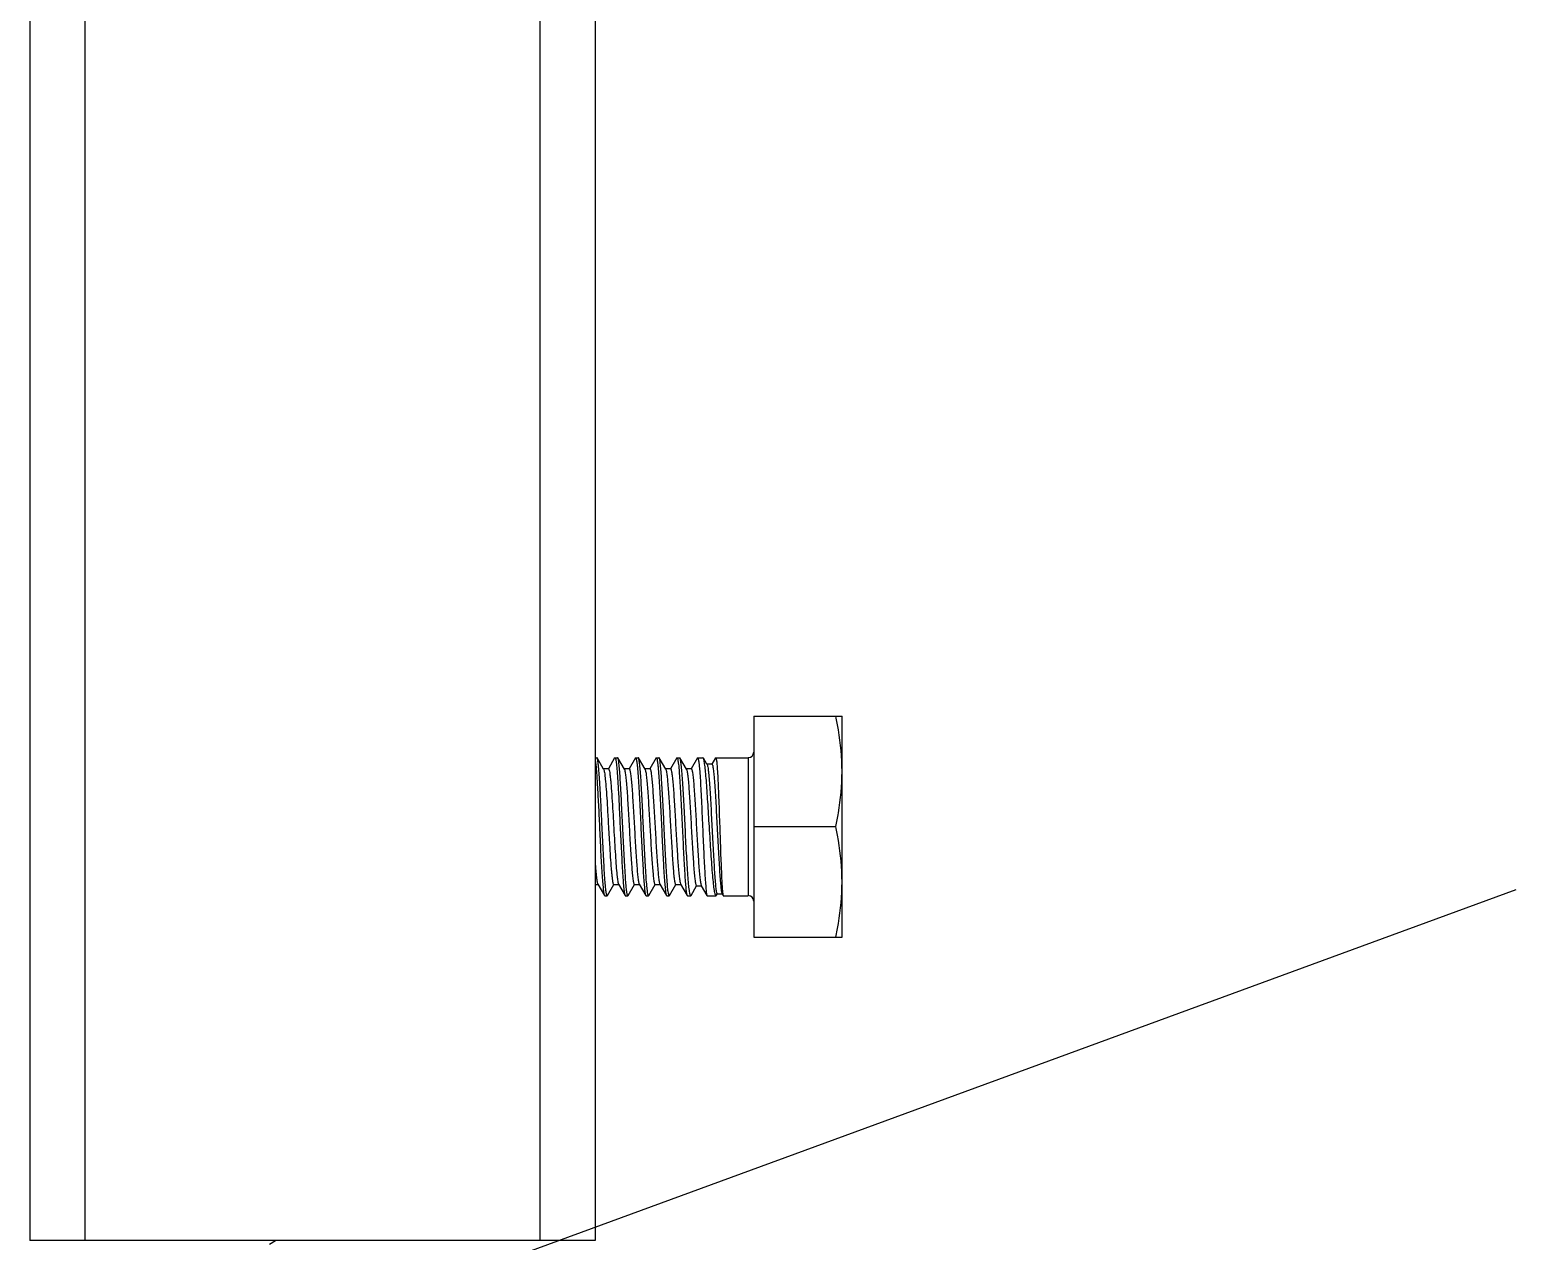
# Model space of a CAD drawing. Extents: x 1031190 to 1725648, y 733081 to 1571294.
# Drawn here: x 1147563 to 1148846, y 1249424 to 1250469 of the extents above; entities that cross this region are included whole.
import ezdxf

# ---------------------------------------------------------------- set-up
doc = ezdxf.new("R2010")
doc.units = 0
doc.header["$LTSCALE"] = 1000
doc.header["$MEASUREMENT"] = 0
doc.styles.get("Standard").update_dxf_attribs({"font": 'gbenor.shx', "bigfont": 'gbcbig.shx'})
doc.dimstyles.get("Standard").update_dxf_attribs({"dimtxt": 0.18, "dimasz": 0.18, "dimexe": 0.18, "dimexo": 0.0625, "dimgap": 0.09, "dimtad": 0, "dimtih": 1, "dimtoh": 1, "dimdec": 4, "dimzin": 0, "dimdsep": 46, "dimtxsty": 'Standard', "dimcen": 0.09, "dimadec": 0, "dimazin": 0, "dimtfac": 1, "dimtdec": 4, "dimtofl": 0, "dimtmove": 0, "dimatfit": 3, "dimfxl": 0, "dimtolj": 1, "dimtzin": 0, "dimarcsym": 0})

msp = doc.modelspace()

# ---------------------------------------------------------------- linework, layer by layer
at = {"linetype": 'Continuous'}
for p, q in [((1147562.8, 1253389.7), (1147562.8, 1249424.6)), ((1147610.4, 1253389.7), (1147610.4, 1249424.6)), ((1148003.3, 1253389.7), (1148003.3, 1249424.6)), ((1148051, 1253389.7), (1148051, 1249424.6)), ((1148187.9, 1249877), (1148264.1, 1249877)), ((1148187.9, 1249877), (1148187.9, 1249686.5)), ((1148264.1, 1249686.5), (1148264.1, 1249877)), ((1148051, 1249841.3), (1148052.5, 1249841.3)), ((1148058.3, 1249831.4), (1148052.7, 1249841.1)), ((1148062.5, 1249831.6), (1148058.2, 1249831.6)), ((1148067.8, 1249841.1), (1148062.4, 1249831.6)), ((1148067.8, 1249841.1), (1148068.1, 1249841.3)), ((1148068.1, 1249841.3), (1148070.3, 1249841.3)), ((1148070.6, 1249841.1), (1148070.3, 1249841.3)), ((1148076.2, 1249831.4), (1148070.6, 1249841.1)), ((1148080.4, 1249831.6), (1148076, 1249831.6)), ((1148085.7, 1249841.1), (1148080.2, 1249831.6)), ((1148085.7, 1249841.1), (1148085.9, 1249841.3)), ((1148085.9, 1249841.3), (1148088.2, 1249841.3)), ((1148088.4, 1249841.1), (1148088.2, 1249841.3)), ((1148094, 1249831.4), (1148088.4, 1249841.1)), ((1148098.2, 1249831.6), (1148093.9, 1249831.6)), ((1148103.6, 1249841.1), (1148098.1, 1249831.6)), ((1148103.6, 1249841.1), (1148103.8, 1249841.3)), ((1148103.8, 1249841.3), (1148106, 1249841.3)), ((1148106.3, 1249841.1), (1148106, 1249841.3)), ((1148111.9, 1249831.4), (1148106.3, 1249841.1)), ((1148116.1, 1249831.6), (1148111.7, 1249831.6)), ((1148111.9, 1249831.4), (1148111.9, 1249831.3)), ((1148121.4, 1249841.1), (1148115.9, 1249831.6)), ((1148121.4, 1249841.1), (1148121.7, 1249841.3)), ((1148121.7, 1249841.3), (1148124, 1249841.3)), ((1148124.2, 1249841.1), (1148124, 1249841.3)), ((1148129.8, 1249831.5), (1148124.2, 1249841.1)), ((1148133.9, 1249831.7), (1148129.6, 1249831.7)), ((1148139.2, 1249841.1), (1148133.8, 1249831.7)), ((1148139.2, 1249841.1), (1148139.5, 1249841.3)), ((1148139.5, 1249841.3), (1148144, 1249841.3)), ((1148144.4, 1249841), (1148144, 1249841.3)), ((1148147.5, 1249835.6), (1148144.4, 1249841)), ((1148151.8, 1249835.6), (1148147.5, 1249835.6)), ((1148147.6, 1249835.3), (1148147.5, 1249835.6)), ((1148155, 1249841.2), (1148151.7, 1249835.6)), ((1148151.7, 1249835.6), (1148151.7, 1249835.6)), ((1148155, 1249841.2), (1148155.1, 1249841.3)), ((1148155.1, 1249841.3), (1148183.1, 1249841.3)), ((1148183.1, 1249841.3), (1148183.1, 1249722.2)), ((1148187.9, 1249781.8), (1148258.7, 1249781.8)), ((1148051, 1249731.9), (1148053.4, 1249731.9)), ((1148053.3, 1249732.1), (1148058.9, 1249722.4)), ((1148061.6, 1249722.4), (1148067.1, 1249731.9)), ((1148067, 1249731.9), (1148071.3, 1249731.9)), ((1148071.1, 1249732.1), (1148076.8, 1249722.4)), ((1148079.5, 1249722.4), (1148085, 1249731.9)), ((1148084.8, 1249731.9), (1148089.1, 1249731.9)), ((1148089, 1249732.1), (1148094.6, 1249722.4)), ((1148097.3, 1249722.4), (1148102.8, 1249731.9)), ((1148102.7, 1249731.9), (1148107, 1249731.9)), ((1148106.9, 1249732.1), (1148112.5, 1249722.4)), ((1148115.2, 1249722.4), (1148120.7, 1249731.9)), ((1148120.5, 1249731.9), (1148124.9, 1249731.9)), ((1148124.6, 1249732.4), (1148124.7, 1249732.1)), ((1148124.7, 1249732.1), (1148130.4, 1249722.4)), ((1148133.9, 1249722.5), (1148138.6, 1249730.6)), ((1148138.4, 1249730.6), (1148142.8, 1249730.6)), ((1148142.6, 1249730.8), (1148147.5, 1249722.4)), ((1148058.9, 1249722.4), (1148059.2, 1249722.2)), ((1148059.2, 1249722.2), (1148061.4, 1249722.2)), ((1148061.6, 1249722.4), (1148061.4, 1249722.2)), ((1148076.8, 1249722.4), (1148077, 1249722.2)), ((1148077, 1249722.2), (1148079.2, 1249722.2)), ((1148079.5, 1249722.4), (1148079.2, 1249722.2)), ((1148094.6, 1249722.4), (1148094.9, 1249722.2)), ((1148094.9, 1249722.2), (1148097.1, 1249722.2)), ((1148097.3, 1249722.4), (1148097.1, 1249722.2)), ((1148112.5, 1249722.4), (1148112.7, 1249722.2)), ((1148112.7, 1249722.2), (1148115, 1249722.2)), ((1148115.2, 1249722.4), (1148115, 1249722.2)), ((1148130.4, 1249722.4), (1148130.6, 1249722.2)), ((1148130.6, 1249722.2), (1148133.6, 1249722.2)), ((1148133.9, 1249722.5), (1148133.6, 1249722.2)), ((1148147.5, 1249722.4), (1148147.7, 1249722.2)), ((1148147.7, 1249722.2), (1148155.4, 1249722.2)), ((1148155.8, 1249722.6), (1148155.4, 1249722.2)), ((1148155.8, 1249722.6), (1148156.4, 1249723.6)), ((1148156.3, 1249723.7), (1148160.7, 1249723.7)), ((1148160.6, 1249723.9), (1148161.5, 1249722.3)), ((1148161.5, 1249722.3), (1148161.6, 1249722.2)), ((1148161.6, 1249722.2), (1148183.1, 1249722.2)), ((1148187.9, 1249686.5), (1148264.1, 1249686.5)), ((1148051, 1249424.6), (1147562.8, 1249424.6)), ((1147769.9, 1249421.6), (1147775, 1249424.6))]:
    msp.add_line(p, q, dxfattribs=at)
for centre, start, end in [((1148183.1, 1249846.1), 270, 0), ((1148183.1, 1249717.5), 0, 90)]:
    msp.add_arc(centre, 4.76, start, end, dxfattribs=at)
for points, knots in [([(1148264.1, 1249829.4), (1148264.1, 1249841.4), (1148262.6, 1249857.4), (1148259.6, 1249873.1), (1148258.7, 1249877)], [0, 0, 0, 0, 0.749211, 1, 1, 1, 1]), ([(1148051, 1249839.2), (1148051.5, 1249836.6), (1148052.1, 1249829.5), (1148052.9, 1249816.7), (1148053.8, 1249800.2), (1148054.4, 1249788.1), (1148054.7, 1249781.8)], [0, 0, 0, 0, 0.140047, 0.370694, 0.667791, 1, 1, 1, 1]), ([(1148052.7, 1249841.1), (1148052.7, 1249841.1), (1148052.6, 1249841.2), (1148052.5, 1249841.3), (1148052.5, 1249841.3)], [0, 0, 0, 0, 0.33644, 1, 1, 1, 1]), ([(1148055.6, 1249807.9), (1148055.4, 1249812.2), (1148055.1, 1249818.3), (1148054.6, 1249825.9), (1148054.2, 1249830.6), (1148053.8, 1249834.5), (1148053.5, 1249837.6), (1148053.1, 1249839.6), (1148052.9, 1249840.7), (1148052.7, 1249841.1)], [0, 0, 0, 0, 0.384278, 0.548795, 0.691198, 0.809122, 0.900672, 0.964483, 1, 1, 1, 1]), ([(1148058.3, 1249831.4), (1148058.5, 1249831.1), (1148058.7, 1249830.1), (1148059.1, 1249828.3), (1148059.4, 1249825.8), (1148059.9, 1249821), (1148060.5, 1249813.6), (1148061, 1249807.2), (1148061.2, 1249803.7)], [0, 0, 0, 0, 0.038835, 0.104857, 0.1976, 0.315752, 0.620526, 1, 1, 1, 1]), ([(1148062.5, 1249831.6), (1148062.7, 1249831.6), (1148063, 1249830.8), (1148063.4, 1249829.5), (1148063.7, 1249827), (1148064.1, 1249823.8), (1148064.5, 1249819.7), (1148065.1, 1249812.9), (1148065.4, 1249807.5), (1148065.7, 1249803.7)], [0, 0, 0, 0, 0.022134, 0.075093, 0.160257, 0.276417, 0.421479, 0.592671, 1, 1, 1, 1]), ([(1148068.1, 1249841.3), (1148068.2, 1249841.3), (1148068.4, 1249841.1), (1148068.6, 1249840.3), (1148069, 1249838.6), (1148069.3, 1249835.8), (1148069.7, 1249831.9), (1148070.1, 1249827.1), (1148070.5, 1249821.4), (1148070.9, 1249814.9), (1148071.1, 1249810.3), (1148071.3, 1249807.9)], [0, 0, 0, 0, 0.007293, 0.021459, 0.073997, 0.159035, 0.275243, 0.420481, 0.591942, 0.786408, 1, 1, 1, 1]), ([(1148074.8, 1249781.8), (1148074.4, 1249789), (1148073.9, 1249799.5), (1148073.2, 1249812.9), (1148072.7, 1249821.6), (1148072.2, 1249828.9), (1148071.7, 1249834.6), (1148071.3, 1249838.3), (1148070.9, 1249840.2), (1148070.7, 1249840.9), (1148070.6, 1249841.1)], [0, 0, 0, 0, 0.363934, 0.530187, 0.678191, 0.802879, 0.899992, 0.966292, 0.987243, 1, 1, 1, 1]), ([(1148076.2, 1249831.4), (1148076.3, 1249831.2), (1148076.5, 1249830.6), (1148076.9, 1249828.8), (1148077.3, 1249825.5), (1148077.9, 1249820.4), (1148078.4, 1249814), (1148078.9, 1249806.3), (1148079.4, 1249797.8), (1148080, 1249788.7), (1148080.5, 1249779.3), (1148081, 1249770.1), (1148081.5, 1249761.2), (1148082.1, 1249753.1), (1148082.6, 1249746.1), (1148083.1, 1249740.3), (1148083.6, 1249736.4), (1148084, 1249734), (1148084.2, 1249732.9), (1148084.4, 1249732.2), (1148084.7, 1249731.9), (1148084.8, 1249731.9)], [0, 0, 0, 0, 0.007395, 0.019019, 0.054844, 0.106491, 0.172173, 0.249556, 0.335869, 0.428015, 0.522682, 0.616468, 0.706, 0.788063, 0.859716, 0.918399, 0.962047, 0.977755, 0.989231, 0.996485, 1, 1, 1, 1]), ([(1148080.4, 1249831.6), (1148080.5, 1249831.6), (1148080.7, 1249831.3), (1148080.9, 1249830.6), (1148081.2, 1249829.5), (1148081.6, 1249827.2), (1148082, 1249823.2), (1148082.6, 1249817.5), (1148083.1, 1249810.4), (1148083.6, 1249802.3), (1148084.1, 1249793.4), (1148084.7, 1249784.2), (1148085.2, 1249774.8), (1148085.7, 1249765.7), (1148086.3, 1249757.2), (1148086.8, 1249749.6), (1148087.3, 1249743.1), (1148087.8, 1249738), (1148088.3, 1249734.7), (1148088.7, 1249732.9), (1148088.9, 1249732.3), (1148089, 1249732.1)], [0, 0, 0, 0, 0.003516, 0.010771, 0.022251, 0.037961, 0.081618, 0.140314, 0.21198, 0.294058, 0.383605, 0.477402, 0.572078, 0.664229, 0.750542, 0.827917, 0.893586, 0.945213, 0.981012, 0.992619, 1, 1, 1, 1]), ([(1148085.9, 1249841.3), (1148086.1, 1249841.3), (1148086.3, 1249840.8), (1148086.5, 1249840), (1148086.8, 1249838.5), (1148087.1, 1249836.6), (1148087.4, 1249834.1), (1148087.8, 1249829.8), (1148088.2, 1249823.3), (1148088.8, 1249814.4), (1148089.3, 1249804.3), (1148089.9, 1249793.2), (1148090.2, 1249785.6), (1148090.4, 1249781.8)], [0, 0, 0, 0, 0.006687, 0.021748, 0.045922, 0.079138, 0.121135, 0.17154, 0.295605, 0.446631, 0.618866, 0.805704, 1, 1, 1, 1]), ([(1148092.6, 1249781.8), (1148092.3, 1249789), (1148091.8, 1249799.5), (1148091.1, 1249812.9), (1148090.6, 1249821.6), (1148090.1, 1249828.9), (1148089.6, 1249834.6), (1148089.1, 1249838.3), (1148088.7, 1249840.2), (1148088.5, 1249840.9), (1148088.4, 1249841.1)], [0, 0, 0, 0, 0.363936, 0.530191, 0.678194, 0.802878, 0.899991, 0.966291, 0.987243, 1, 1, 1, 1]), ([(1148094, 1249831.4), (1148094.1, 1249831.2), (1148094.3, 1249830.6), (1148094.8, 1249828.8), (1148095.2, 1249825.5), (1148095.7, 1249820.4), (1148096.2, 1249814), (1148096.8, 1249806.3), (1148097.3, 1249797.8), (1148097.8, 1249788.7), (1148098.3, 1249779.3), (1148098.9, 1249770.1), (1148099.4, 1249761.2), (1148099.9, 1249753.1), (1148100.5, 1249746.1), (1148101, 1249740.3), (1148101.4, 1249736.4), (1148101.8, 1249734), (1148102.1, 1249732.9), (1148102.3, 1249732.2), (1148102.6, 1249731.9), (1148102.7, 1249731.9)], [0, 0, 0, 0, 0.007397, 0.019019, 0.054844, 0.106491, 0.172173, 0.249556, 0.335869, 0.428015, 0.522683, 0.616468, 0.706, 0.788064, 0.859716, 0.918399, 0.962047, 0.977754, 0.989232, 0.996484, 1, 1, 1, 1]), ([(1148098.2, 1249831.6), (1148098.3, 1249831.6), (1148098.6, 1249831.3), (1148098.8, 1249830.6), (1148099.1, 1249829.5), (1148099.4, 1249827.2), (1148099.9, 1249823.2), (1148100.4, 1249817.5), (1148100.9, 1249810.4), (1148101.5, 1249802.3), (1148102, 1249793.4), (1148102.5, 1249784.2), (1148103.1, 1249774.8), (1148103.6, 1249765.7), (1148104.1, 1249757.2), (1148104.7, 1249749.6), (1148105.2, 1249743.1), (1148105.7, 1249738), (1148106.1, 1249734.7), (1148106.5, 1249732.9), (1148106.7, 1249732.3), (1148106.9, 1249732.1)], [0, 0, 0, 0, 0.003515, 0.010771, 0.022249, 0.037962, 0.081619, 0.140314, 0.21198, 0.294058, 0.383605, 0.477402, 0.572078, 0.664229, 0.750541, 0.827917, 0.893586, 0.945213, 0.981012, 0.992621, 1, 1, 1, 1]), ([(1148103.8, 1249841.3), (1148103.9, 1249841.3), (1148104.2, 1249840.8), (1148104.4, 1249840), (1148104.7, 1249838.5), (1148104.9, 1249836.6), (1148105.2, 1249834.1), (1148105.6, 1249829.8), (1148106.1, 1249823.3), (1148106.6, 1249814.4), (1148107.2, 1249804.3), (1148107.7, 1249793.2), (1148108.1, 1249785.6), (1148108.3, 1249781.8)], [0, 0, 0, 0, 0.006686, 0.021748, 0.045922, 0.079137, 0.121134, 0.171539, 0.2956, 0.446625, 0.618862, 0.805702, 1, 1, 1, 1]), ([(1148110.5, 1249781.8), (1148110.2, 1249789), (1148109.7, 1249799.5), (1148108.9, 1249812.9), (1148108.4, 1249821.6), (1148107.9, 1249828.9), (1148107.4, 1249834.6), (1148107, 1249838.3), (1148106.6, 1249840.2), (1148106.4, 1249840.9), (1148106.3, 1249841.1)], [0, 0, 0, 0, 0.363938, 0.530193, 0.678196, 0.802878, 0.89999, 0.96629, 0.987243, 1, 1, 1, 1]), ([(1148111.9, 1249831.3), (1148112.2, 1249830.7), (1148112.6, 1249828.8), (1148113.1, 1249825.1), (1148113.6, 1249819.9), (1148114.1, 1249813.4), (1148114.7, 1249805.7), (1148115.2, 1249797.2), (1148115.7, 1249788.1), (1148116.2, 1249778.8), (1148116.8, 1249769.7), (1148117.3, 1249760.9), (1148117.8, 1249752.9), (1148118.3, 1249745.9), (1148118.8, 1249740.2), (1148119.3, 1249736.3), (1148119.7, 1249734), (1148120, 1249732.9), (1148120.2, 1249732.2), (1148120.4, 1249731.9), (1148120.5, 1249731.9)], [0, 0, 0, 0, 0.020603, 0.057806, 0.110504, 0.176892, 0.254638, 0.340995, 0.432905, 0.527106, 0.620258, 0.709056, 0.790352, 0.861271, 0.919315, 0.962468, 0.977994, 0.989339, 0.996513, 1, 1, 1, 1]), ([(1148116.1, 1249831.6), (1148116.2, 1249831.6), (1148116.4, 1249831.3), (1148116.6, 1249830.7), (1148116.9, 1249829.6), (1148117.3, 1249827.3), (1148117.7, 1249823.5), (1148118.3, 1249817.9), (1148118.8, 1249811), (1148119.3, 1249803.1), (1148119.8, 1249794.4), (1148120.5, 1249782.3), (1148121.2, 1249770.2), (1148121.9, 1249758.5), (1148122.4, 1249750.8), (1148122.9, 1249744.2), (1148123.4, 1249738.9), (1148124, 1249735.1), (1148124.3, 1249733.1), (1148124.6, 1249732.4)], [0, 0, 0, 0, 0.003451, 0.010528, 0.02171, 0.037015, 0.079558, 0.136815, 0.206829, 0.287179, 0.375068, 0.467432, 0.652658, 0.739058, 0.81724, 0.884486, 0.938474, 0.977372, 1, 1, 1, 1]), ([(1148121.7, 1249841.3), (1148121.8, 1249841.3), (1148122.1, 1249840.8), (1148122.3, 1249840), (1148122.5, 1249838.5), (1148122.8, 1249836.6), (1148123.1, 1249834.1), (1148123.5, 1249829.8), (1148123.9, 1249823.3), (1148124.5, 1249814.4), (1148125, 1249804.3), (1148125.6, 1249793.2), (1148125.9, 1249785.6), (1148126.1, 1249781.8)], [0, 0, 0, 0, 0.006686, 0.021748, 0.045923, 0.079138, 0.121135, 0.171539, 0.295599, 0.446623, 0.618861, 0.805701, 1, 1, 1, 1]), ([(1148128.7, 1249781.8), (1148128.3, 1249789), (1148127.8, 1249799.5), (1148127, 1249812.9), (1148126.5, 1249821.6), (1148125.9, 1249828.9), (1148125.4, 1249834.6), (1148124.9, 1249838.2), (1148124.5, 1249840.2), (1148124.3, 1249840.9), (1148124.2, 1249841.1)], [0, 0, 0, 0, 0.36329, 0.529314, 0.6772, 0.8019, 0.899174, 0.965796, 0.986969, 1, 1, 1, 1]), ([(1148129.8, 1249831.5), (1148129.9, 1249831.3), (1148130.1, 1249830.7), (1148130.5, 1249828.8), (1148130.9, 1249825.5), (1148131.5, 1249820.3), (1148132, 1249813.7), (1148132.5, 1249805.9), (1148133, 1249797.2), (1148133.6, 1249788), (1148134.1, 1249778.5), (1148134.6, 1249769.1), (1148135.2, 1249760.2), (1148135.7, 1249752), (1148136.2, 1249744.8), (1148136.7, 1249739), (1148137.2, 1249735.1), (1148137.6, 1249732.8), (1148137.9, 1249731.6), (1148138.1, 1249730.9), (1148138.3, 1249730.6), (1148138.4, 1249730.6)], [0, 0, 0, 0, 0.007409, 0.01909, 0.055149, 0.107148, 0.173245, 0.251046, 0.337725, 0.430132, 0.524922, 0.618672, 0.708016, 0.789761, 0.861007, 0.919255, 0.962504, 0.978047, 0.989392, 0.996551, 1, 1, 1, 1]), ([(1148133.9, 1249831.7), (1148134.1, 1249831.7), (1148134.3, 1249831.4), (1148134.5, 1249830.7), (1148134.8, 1249829.5), (1148135.2, 1249827.2), (1148135.7, 1249823.1), (1148136.2, 1249817.2), (1148136.7, 1249810), (1148137.2, 1249801.8), (1148137.8, 1249792.8), (1148138.3, 1249783.3), (1148138.8, 1249773.9), (1148139.4, 1249764.7), (1148139.9, 1249756), (1148140.4, 1249748.3), (1148140.9, 1249741.8), (1148141.5, 1249736.7), (1148141.9, 1249733.4), (1148142.3, 1249731.6), (1148142.5, 1249731), (1148142.6, 1249730.8)], [0, 0, 0, 0, 0.003529, 0.010847, 0.022435, 0.038293, 0.08234, 0.141503, 0.213655, 0.296174, 0.386062, 0.480058, 0.574763, 0.666765, 0.752768, 0.829708, 0.894868, 0.945981, 0.981331, 0.99276, 1, 1, 1, 1]), ([(1148139.5, 1249841.3), (1148139.6, 1249841.3), (1148139.8, 1249840.8), (1148140, 1249840), (1148140.3, 1249838.5), (1148140.6, 1249836.6), (1148140.8, 1249834.1), (1148141.2, 1249829.8), (1148141.7, 1249823.3), (1148142.2, 1249814.4), (1148142.7, 1249804.3), (1148143.2, 1249793.2), (1148143.5, 1249785.6), (1148143.7, 1249781.8)], [0, 0, 0, 0, 0.006577, 0.021598, 0.045743, 0.078947, 0.120936, 0.171341, 0.295421, 0.446481, 0.618759, 0.805647, 1, 1, 1, 1]), ([(1148149.6, 1249781.8), (1148149.1, 1249788.9), (1148148.5, 1249799.3), (1148147.6, 1249812.6), (1148147, 1249821.2), (1148146.4, 1249828.6), (1148145.7, 1249834.3), (1148145.2, 1249838), (1148144.7, 1249840), (1148144.5, 1249840.7), (1148144.4, 1249841)], [0, 0, 0, 0, 0.359931, 0.524763, 0.672002, 0.796741, 0.894844, 0.963163, 0.985535, 1, 1, 1, 1]), ([(1148147.6, 1249835.3), (1148147.8, 1249835.1), (1148148, 1249834.4), (1148148.4, 1249832.4), (1148148.9, 1249828.7), (1148149.4, 1249822.9), (1148149.9, 1249815.5), (1148150.5, 1249806.8), (1148151, 1249797.1), (1148151.5, 1249786.8), (1148152.1, 1249776.3), (1148152.6, 1249765.9), (1148153.1, 1249756), (1148153.7, 1249747), (1148154.2, 1249739.2), (1148154.7, 1249732.9), (1148155.1, 1249728.6), (1148155.5, 1249726), (1148155.8, 1249724.8), (1148156, 1249724.1), (1148156.2, 1249723.7), (1148156.3, 1249723.7)], [0, 0, 0, 0, 0.007107, 0.018639, 0.0548, 0.107312, 0.174177, 0.252841, 0.34033, 0.433375, 0.528546, 0.622381, 0.711512, 0.792794, 0.863403, 0.920942, 0.963521, 0.978774, 0.989867, 0.996808, 1, 1, 1, 1]), ([(1148151.8, 1249835.6), (1148152, 1249835.6), (1148152.2, 1249835.1), (1148152.5, 1249834.4), (1148152.7, 1249833), (1148153.1, 1249830.3), (1148153.6, 1249825.8), (1148154.1, 1249819.1), (1148154.7, 1249811), (1148155.2, 1249801.7), (1148155.7, 1249791.6), (1148156.3, 1249781.2), (1148156.8, 1249770.7), (1148157.4, 1249760.5), (1148157.9, 1249751.1), (1148158.4, 1249742.7), (1148158.9, 1249735.6), (1148159.4, 1249730.1), (1148159.8, 1249726.6), (1148160.2, 1249724.7), (1148160.4, 1249724.1), (1148160.6, 1249723.9)], [0, 0, 0, 0, 0.00344, 0.010899, 0.022787, 0.039077, 0.08427, 0.144807, 0.218371, 0.302169, 0.393053, 0.48765, 0.582499, 0.674175, 0.759417, 0.835242, 0.899047, 0.9487, 0.982621, 0.993382, 1, 1, 1, 1]), ([(1148155.1, 1249841.3), (1148155.2, 1249841.3), (1148155.4, 1249840.8), (1148155.6, 1249840), (1148155.8, 1249838.5), (1148156, 1249836.6), (1148156.2, 1249834.1), (1148156.5, 1249829.8), (1148156.9, 1249823.3), (1148157.3, 1249814.4), (1148157.7, 1249804.3), (1148158.1, 1249793.2), (1148158.3, 1249785.6), (1148158.5, 1249781.8)], [0, 0, 0, 0, 0.006021, 0.020821, 0.044863, 0.078011, 0.119986, 0.170402, 0.294571, 0.445788, 0.618273, 0.805395, 1, 1, 1, 1]), ([(1148258.7, 1249781.8), (1148259.6, 1249785.7), (1148262.6, 1249801.4), (1148264.1, 1249817.4), (1148264.1, 1249829.4)], [0, 0, 0, 0, 0.250789, 1, 1, 1, 1]), ([(1148056.9, 1249781.8), (1148056.8, 1249784), (1148056.4, 1249792.7), (1148056, 1249801.4), (1148055.6, 1249807.9)], [0, 0, 0, 0, 0.258222, 1, 1, 1, 1]), ([(1148071.3, 1249807.9), (1148071.4, 1249805.8), (1148071.8, 1249797.1), (1148072.2, 1249788.4), (1148072.5, 1249781.8)], [0, 0, 0, 0, 0.238495, 1, 1, 1, 1]), ([(1148061.2, 1249803.7), (1148061.5, 1249799.7), (1148061.9, 1249791.5), (1148062.6, 1249779.2), (1148063.3, 1249767.1), (1148064, 1249755.9), (1148064.6, 1249747.5), (1148065.1, 1249741.8), (1148065.5, 1249738.4), (1148065.8, 1249735.7), (1148066.2, 1249733.7), (1148066.4, 1249732.6), (1148066.8, 1249731.9), (1148067, 1249731.9)], [0, 0, 0, 0, 0.165501, 0.339784, 0.511803, 0.670616, 0.80615, 0.862438, 0.909852, 0.947659, 0.975319, 0.992557, 1, 1, 1, 1]), ([(1148065.7, 1249803.7), (1148066.2, 1249795.9), (1148066.8, 1249784.2), (1148067.7, 1249768.8), (1148068.4, 1249757.9), (1148069, 1249748.4), (1148069.6, 1249741.6), (1148070.1, 1249737.3), (1148070.4, 1249734.9), (1148070.7, 1249733.3), (1148071, 1249732.4), (1148071.1, 1249732.1)], [0, 0, 0, 0, 0.324453, 0.489839, 0.64461, 0.779868, 0.887864, 0.929656, 0.962499, 0.985988, 1, 1, 1, 1]), ([(1148054.7, 1249781.8), (1148055, 1249774.5), (1148055.5, 1249764), (1148056.2, 1249750.6), (1148056.8, 1249741.9), (1148057.3, 1249734.6), (1148057.8, 1249728.9), (1148058.2, 1249725.2), (1148058.6, 1249723.3), (1148058.8, 1249722.6), (1148058.9, 1249722.4)], [0, 0, 0, 0, 0.363997, 0.530272, 0.678287, 0.802974, 0.90007, 0.966338, 0.987267, 1, 1, 1, 1]), ([(1148061.4, 1249722.2), (1148061.3, 1249722.2), (1148061, 1249722.7), (1148060.8, 1249723.5), (1148060.5, 1249725), (1148060.2, 1249726.9), (1148060, 1249729.4), (1148059.6, 1249733.7), (1148059.1, 1249740.2), (1148058.6, 1249749.1), (1148058, 1249759.3), (1148057.5, 1249770.3), (1148057.1, 1249777.9), (1148056.9, 1249781.8)], [0, 0, 0, 0, 0.006687, 0.021749, 0.045924, 0.07914, 0.121138, 0.171544, 0.295611, 0.44664, 0.618872, 0.805705, 1, 1, 1, 1]), ([(1148072.5, 1249781.8), (1148072.9, 1249774.5), (1148073.4, 1249764), (1148074.1, 1249750.6), (1148074.6, 1249741.9), (1148075.1, 1249734.6), (1148075.6, 1249728.9), (1148076.1, 1249725.2), (1148076.5, 1249723.3), (1148076.7, 1249722.6), (1148076.8, 1249722.4)], [0, 0, 0, 0, 0.363992, 0.530264, 0.678281, 0.802969, 0.900068, 0.966337, 0.987267, 1, 1, 1, 1]), ([(1148079.2, 1249722.2), (1148079.1, 1249722.2), (1148078.9, 1249722.7), (1148078.6, 1249723.5), (1148078.4, 1249725), (1148078.1, 1249726.9), (1148077.8, 1249729.4), (1148077.4, 1249733.7), (1148077, 1249740.2), (1148076.4, 1249749.1), (1148075.9, 1249759.3), (1148075.3, 1249770.3), (1148075, 1249777.9), (1148074.8, 1249781.8)], [0, 0, 0, 0, 0.006687, 0.02175, 0.045925, 0.079141, 0.121139, 0.171544, 0.29561, 0.446639, 0.618874, 0.805705, 1, 1, 1, 1]), ([(1148090.4, 1249781.8), (1148090.7, 1249774.5), (1148091.3, 1249764), (1148092, 1249750.6), (1148092.5, 1249741.9), (1148093, 1249734.6), (1148093.5, 1249728.9), (1148093.9, 1249725.2), (1148094.3, 1249723.3), (1148094.5, 1249722.6), (1148094.6, 1249722.4)], [0, 0, 0, 0, 0.36399, 0.530265, 0.678283, 0.80297, 0.900067, 0.966336, 0.987267, 1, 1, 1, 1]), ([(1148097.1, 1249722.2), (1148097, 1249722.2), (1148096.7, 1249722.7), (1148096.5, 1249723.5), (1148096.2, 1249725), (1148096, 1249726.9), (1148095.7, 1249729.4), (1148095.3, 1249733.7), (1148094.8, 1249740.2), (1148094.3, 1249749.1), (1148093.7, 1249759.3), (1148093.2, 1249770.3), (1148092.8, 1249777.9), (1148092.6, 1249781.8)], [0, 0, 0, 0, 0.006687, 0.02175, 0.045926, 0.079142, 0.121139, 0.171543, 0.295606, 0.446635, 0.618871, 0.805705, 1, 1, 1, 1]), ([(1148108.3, 1249781.8), (1148108.6, 1249774.5), (1148109.1, 1249764), (1148109.8, 1249750.6), (1148110.3, 1249741.9), (1148110.8, 1249734.6), (1148111.4, 1249728.9), (1148111.8, 1249725.2), (1148112.2, 1249723.3), (1148112.4, 1249722.6), (1148112.5, 1249722.4)], [0, 0, 0, 0, 0.363992, 0.53027, 0.678287, 0.802972, 0.900066, 0.966335, 0.987267, 1, 1, 1, 1]), ([(1148115, 1249722.2), (1148114.8, 1249722.2), (1148114.6, 1249722.7), (1148114.4, 1249723.5), (1148114.1, 1249725), (1148113.8, 1249726.9), (1148113.5, 1249729.4), (1148113.2, 1249733.7), (1148112.7, 1249740.2), (1148112.1, 1249749.1), (1148111.6, 1249759.3), (1148111, 1249770.3), (1148110.7, 1249777.9), (1148110.5, 1249781.8)], [0, 0, 0, 0, 0.006687, 0.021749, 0.045924, 0.07914, 0.121137, 0.17154, 0.295601, 0.446627, 0.618864, 0.805703, 1, 1, 1, 1]), ([(1148126.1, 1249781.8), (1148126.5, 1249774.5), (1148127, 1249764), (1148127.7, 1249750.6), (1148128.2, 1249741.9), (1148128.7, 1249734.6), (1148129.2, 1249728.9), (1148129.6, 1249725.2), (1148130, 1249723.3), (1148130.2, 1249722.6), (1148130.4, 1249722.4)], [0, 0, 0, 0, 0.363998, 0.530276, 0.678291, 0.802973, 0.900067, 0.966336, 0.987267, 1, 1, 1, 1]), ([(1148133.6, 1249722.2), (1148133.4, 1249722.2), (1148133.1, 1249722.7), (1148132.9, 1249723.5), (1148132.6, 1249725), (1148132.1, 1249727.9), (1148131.6, 1249732.9), (1148131, 1249740.2), (1148130.4, 1249749.1), (1148129.8, 1249759.3), (1148129.2, 1249770.3), (1148128.9, 1249777.9), (1148128.7, 1249781.8)], [0, 0, 0, 0, 0.007081, 0.022303, 0.046557, 0.07981, 0.172207, 0.296205, 0.44712, 0.619207, 0.805877, 1, 1, 1, 1]), ([(1148143.7, 1249781.8), (1148144, 1249774.5), (1148144.5, 1249763.9), (1148145.1, 1249750.4), (1148145.6, 1249741.7), (1148146.1, 1249734.4), (1148146.5, 1249729.3), (1148146.8, 1249726.1), (1148147, 1249724.4), (1148147.2, 1249723.2), (1148147.4, 1249722.6), (1148147.5, 1249722.4)], [0, 0, 0, 0, 0.366142, 0.533181, 0.681612, 0.806274, 0.90284, 0.939518, 0.968031, 0.988196, 1, 1, 1, 1]), ([(1148155.4, 1249722.2), (1148155.3, 1249722.2), (1148154.9, 1249722.7), (1148154.6, 1249723.5), (1148154.2, 1249725), (1148153.7, 1249727.9), (1148153.1, 1249732.9), (1148152.4, 1249740.2), (1148151.7, 1249749.1), (1148151, 1249759.3), (1148150.3, 1249770.3), (1148149.8, 1249777.9), (1148149.6, 1249781.8)], [0, 0, 0, 0, 0.007835, 0.023392, 0.047821, 0.08116, 0.173569, 0.297436, 0.448123, 0.619913, 0.806242, 1, 1, 1, 1]), ([(1148158.5, 1249781.8), (1148158.6, 1249778), (1148158.9, 1249770.7), (1148159.2, 1249760), (1148159.6, 1249750.1), (1148160, 1249741.3), (1148160.3, 1249734), (1148160.6, 1249728.9), (1148160.9, 1249725.8), (1148161.1, 1249724.2), (1148161.2, 1249723.1), (1148161.4, 1249722.5), (1148161.5, 1249722.3)], [0, 0, 0, 0, 0.188442, 0.370144, 0.538605, 0.687798, 0.812406, 0.907981, 0.943781, 0.971161, 0.989909, 1, 1, 1, 1]), ([(1148264.1, 1249734.1), (1148264.1, 1249746.1), (1148262.6, 1249762.1), (1148259.6, 1249777.8), (1148258.7, 1249781.8)], [0, 0, 0, 0, 0.749211, 1, 1, 1, 1]), ([(1148051, 1249751.2), (1148051.1, 1249748.8), (1148051.5, 1249744.4), (1148052, 1249738.7), (1148052.5, 1249735), (1148052.9, 1249733), (1148053.1, 1249732.3), (1148053.3, 1249732.1)], [0, 0, 0, 0, 0.381828, 0.682922, 0.89127, 0.958208, 1, 1, 1, 1]), ([(1148258.7, 1249686.5), (1148259.6, 1249690.4), (1148262.6, 1249706.1), (1148264.1, 1249722.2), (1148264.1, 1249734.1)], [0, 0, 0, 0, 0.250789, 1, 1, 1, 1])]:
    msp.add_open_spline(points, degree=3, knots=knots, dxfattribs=at)

# ---------------------------------------------------------------- leaders
msp.add_leader([(1147765.7, 1249331.8), (1148846.2, 1249727.6)], dimstyle='Standard', override={"dimgap": 20, "dimtad": 0})

doc.saveas('drawing.dxf')
